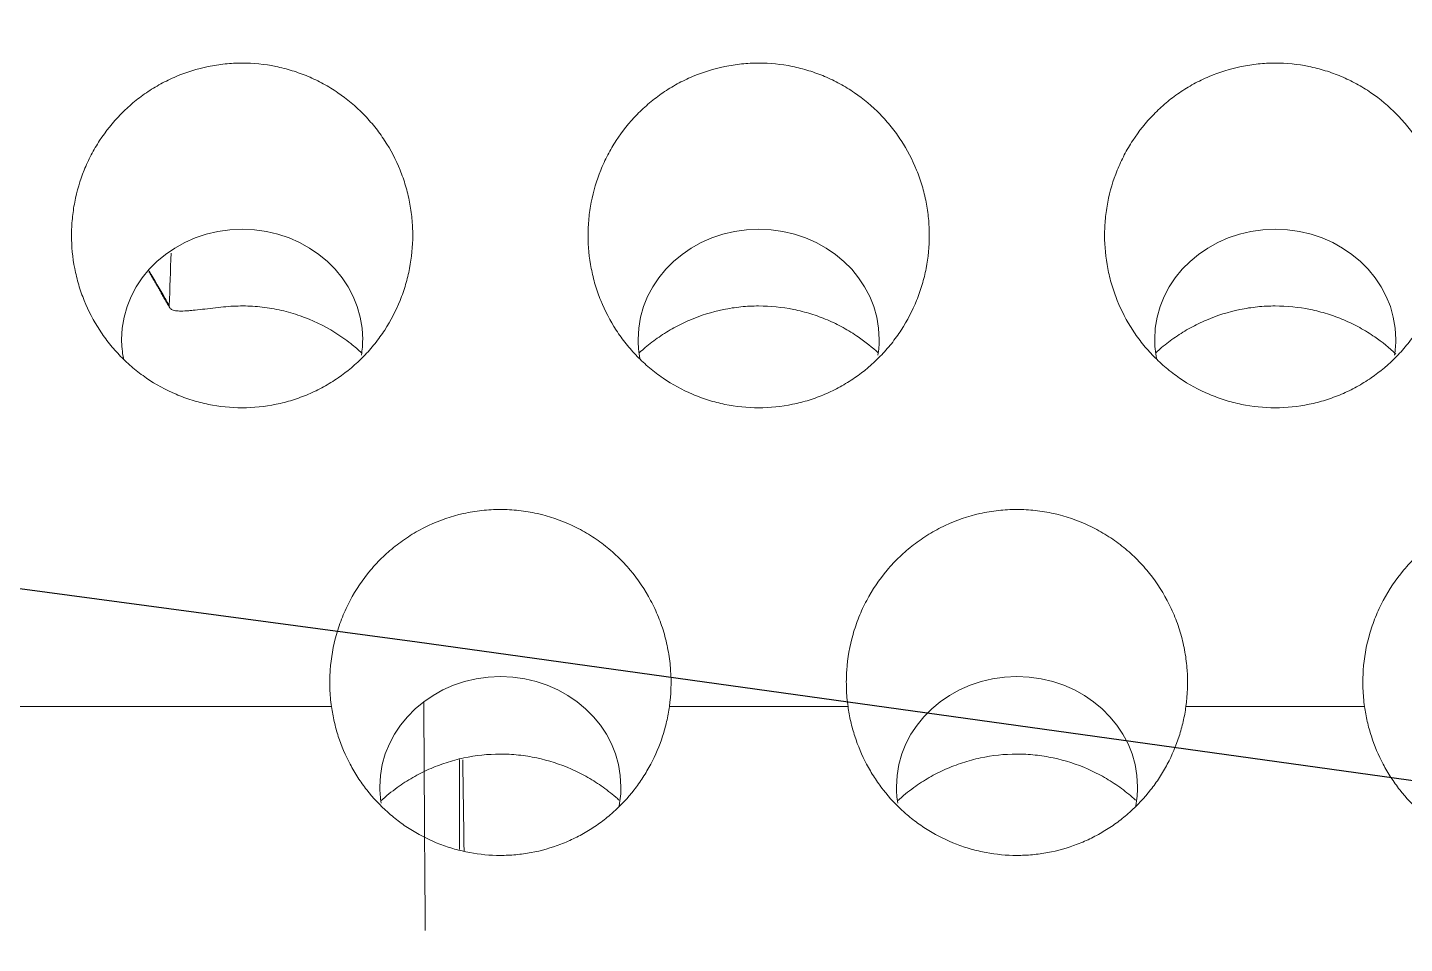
# Model space of a CAD drawing. Header units: inches. Extents: x 3778 to 56227, y -16914 to 35091.
# Drawn here: x 42134.58 to 42142.55, y -12622.96 to -12617.67 of the extents above; entities that cross this region are included whole.
import ezdxf

# ---------------------------------------------------------------- set-up
doc = ezdxf.new("R2010")
doc.units = ezdxf.units.IN
doc.header["$LTSCALE"] = 100
doc.header["$MEASUREMENT"] = 0
doc.linetypes.add('DH-HID2', pattern=[1.2, 0.8, -0.4])
doc.layers.add('2-con', color=2, linetype='Continuous')
doc.layers.add('FU-FURM', color=251, linetype='DH-HID2')
doc.layers.add('mark-B', color=2, linetype='Continuous', lineweight=20)

# ---------------------------------------------------------------- blocks, each defined once
blk = doc.blocks.new('cjscjdeh')
at = {"layer": 'FU-FURM', "color": 8}
blk.add_arc((149799.5168, 66904.3175), 1330.5693, 80.781096, 99.076777, dxfattribs=at)
blk = doc.blocks.new('무풍1WAY 대형')
at = {"layer": 'mark-B'}
blk.add_line((546.9709, -457.0541), (546.9709, -456.5336), dxfattribs=at)
for centre, major_axis, ratio, start_param, end_param in [((546.4412, -471.1049), (0, -44.3153), 0.017455, 1.885511, 1.917075), ((543.7461, -456.8957), (0.6971, 0), 0.913545, 2.968508, 3.141588), ((543.7461, -456.8957), (0.6971, 0), 0.913545, 0, 0.149028), ((546.7337, -456.8957), (0.6971, 0), 0.913545, 2.968508, 3.141588), ((546.7337, -456.8957), (0.6971, 0), 0.913545, 0, 0.149028), ((543.7461, -456.8957), (0.6971, 0), 0.913545, 3.141596, 6.283185), ((546.7337, -456.8957), (0.6971, 0), 0.913545, 3.141596, 6.283185), ((542.2523, -459.483), (0.6971, 0), 0.913545, 2.998943, 3.141588), ((542.2523, -459.483), (0.6971, 0), 0.913545, 0, 0.175044), ((545.2399, -459.483), (0.6971, 0), 0.913545, 2.998943, 3.141588), ((545.2399, -459.483), (0.6971, 0), 0.913545, 0, 0.175044), ((548.2274, -459.483), (0.6971, 0), 0.913545, 2.998943, 3.141588), ((548.2274, -459.483), (0.6971, 0), 0.913545, 0, 0.175044), ((542.2523, -459.483), (0.6971, 0), 0.913545, 3.141596, 6.283185), ((545.2399, -459.483), (0.6971, 0), 0.913545, 3.141596, 6.283185), ((548.2274, -459.483), (0.6971, 0), 0.913545, 3.141596, 6.283185)]:
    blk.add_ellipse(centre, major_axis=major_axis, ratio=ratio, start_param=start_param, end_param=end_param, dxfattribs=at)
for points, knots in [([(541.7358, -457.3599), (541.7317, -457.3309), (541.7265, -457.302), (541.7166, -457.2588), (541.7129, -457.2444), (541.7051, -457.2159), (541.7009, -457.2018), (541.6783, -457.1319), (541.6555, -457.078), (541.6143, -457.0002), (541.5994, -456.9747), (541.5752, -456.9374), (541.5668, -456.9251), (541.5496, -456.9009), (541.5407, -456.8891), (541.4953, -456.831), (541.4551, -456.788), (541.3891, -456.729), (541.3661, -456.7102), (541.3301, -456.6835), (541.3179, -456.6748), (541.2932, -456.6581), (541.2808, -456.6501), (541.2175, -456.6114), (541.1645, -456.5852), (541.0952, -456.5585), (541.0811, -456.5535), (541.0528, -456.544), (541.0384, -456.5396), (540.9951, -456.5273), (540.966, -456.5205), (540.8783, -456.5041), (540.8192, -456.4986), (540.7296, -456.4985), (540.6994, -456.4999), (540.6398, -456.5054), (540.6103, -456.5095), (540.5227, -456.5257), (540.4655, -456.5418), (540.3955, -456.5687), (540.3816, -456.5744), (540.3542, -456.5863), (540.3137, -456.6052), (540.2488, -456.6409), (540.1997, -456.674), (540.164, -456.7005), (540.1523, -456.7096), (540.1292, -456.7284), (540.1178, -456.7382), (540.0622, -456.7878), (540.0219, -456.8309), (539.9675, -456.9004), (539.9504, -456.9244), (539.9182, -456.974), (539.9031, -456.9997), (539.8616, -457.078), (539.8388, -457.132), (539.8118, -457.2157), (539.804, -457.244), (539.7941, -457.2871), (539.7911, -457.3017), (539.7857, -457.3307), (539.7834, -457.3453), (539.7813, -457.3599)], [0, 0, 0, 0, 0.03125, 0.03125, 0.046875, 0.046875, 0.0625, 0.0625, 0.125, 0.125, 0.15625, 0.15625, 0.171875, 0.171875, 0.1875, 0.1875, 0.25, 0.25, 0.28125, 0.28125, 0.296875, 0.296875, 0.3125, 0.3125, 0.375, 0.375, 0.390625, 0.390625, 0.40625, 0.40625, 0.4375, 0.4375, 0.5, 0.5, 0.53125, 0.53125, 0.5625, 0.5625, 0.625, 0.625, 0.640625, 0.640625, 0.65625, 0.6875, 0.71875, 0.71875, 0.734375, 0.734375, 0.75, 0.75, 0.8125, 0.8125, 0.84375, 0.84375, 0.875, 0.875, 0.9375, 0.9375, 0.96875, 0.96875, 0.984375, 0.984375, 1, 1, 1, 1]), ([(544.7233, -457.3599), (544.7193, -457.3309), (544.714, -457.302), (544.7041, -457.2588), (544.7005, -457.2444), (544.6926, -457.2159), (544.6884, -457.2018), (544.6658, -457.1319), (544.6431, -457.078), (544.6019, -457.0002), (544.5869, -456.9747), (544.5627, -456.9374), (544.5544, -456.9251), (544.5371, -456.9009), (544.5283, -456.8891), (544.4828, -456.831), (544.4427, -456.788), (544.3766, -456.729), (544.3537, -456.7102), (544.3177, -456.6835), (544.3055, -456.6748), (544.2808, -456.6581), (544.2683, -456.6501), (544.2051, -456.6114), (544.1521, -456.5852), (544.0827, -456.5585), (544.0687, -456.5535), (544.0403, -456.544), (544.026, -456.5396), (543.9826, -456.5273), (543.9536, -456.5205), (543.8659, -456.5041), (543.8068, -456.4986), (543.7171, -456.4985), (543.6869, -456.4999), (543.6273, -456.5054), (543.5978, -456.5095), (543.5102, -456.5257), (543.453, -456.5418), (543.3831, -456.5687), (543.3691, -456.5744), (543.3417, -456.5863), (543.3012, -456.6052), (543.2363, -456.6409), (543.1873, -456.674), (543.1516, -456.7005), (543.1398, -456.7096), (543.1167, -456.7284), (543.1053, -456.7382), (543.0497, -456.7878), (543.0095, -456.8309), (542.9551, -456.9004), (542.9379, -456.9244), (542.9057, -456.974), (542.8906, -456.9997), (542.8491, -457.078), (542.8264, -457.132), (542.7993, -457.2157), (542.7915, -457.244), (542.7816, -457.2871), (542.7786, -457.3017), (542.7733, -457.3307), (542.7709, -457.3453), (542.7689, -457.3599)], [0, 0, 0, 0, 0.03125, 0.03125, 0.046875, 0.046875, 0.0625, 0.0625, 0.125, 0.125, 0.15625, 0.15625, 0.171875, 0.171875, 0.1875, 0.1875, 0.25, 0.25, 0.28125, 0.28125, 0.296875, 0.296875, 0.3125, 0.3125, 0.375, 0.375, 0.390625, 0.390625, 0.40625, 0.40625, 0.4375, 0.4375, 0.5, 0.5, 0.53125, 0.53125, 0.5625, 0.5625, 0.625, 0.625, 0.640625, 0.640625, 0.65625, 0.6875, 0.71875, 0.71875, 0.734375, 0.734375, 0.75, 0.75, 0.8125, 0.8125, 0.84375, 0.84375, 0.875, 0.875, 0.9375, 0.9375, 0.96875, 0.96875, 0.984375, 0.984375, 1, 1, 1, 1]), ([(547.7108, -457.3591), (547.7067, -457.3301), (547.7014, -457.3012), (547.6915, -457.2581), (547.6878, -457.2437), (547.68, -457.2152), (547.6757, -457.2011), (547.6531, -457.1312), (547.6303, -457.0774), (547.5891, -456.9996), (547.5741, -456.9742), (547.5499, -456.9368), (547.5415, -456.9245), (547.5243, -456.9004), (547.5154, -456.8886), (547.47, -456.8305), (547.4298, -456.7876), (547.3637, -456.7286), (547.3408, -456.7098), (547.3048, -456.6831), (547.2926, -456.6745), (547.2679, -456.6578), (547.2554, -456.6498), (547.1921, -456.6112), (547.1391, -456.585), (547.0698, -456.5583), (547.0558, -456.5533), (547.0274, -456.5438), (547.013, -456.5394), (546.9697, -456.5272), (546.9407, -456.5204), (546.853, -456.5041), (546.7939, -456.4986), (546.7043, -456.4986), (546.6741, -456.4999), (546.6145, -456.5054), (546.585, -456.5095), (546.4974, -456.5258), (546.4403, -456.5419), (546.3703, -456.5688), (546.3564, -456.5745), (546.329, -456.5865), (546.2885, -456.6053), (546.2237, -456.6411), (546.1746, -456.6741), (546.1389, -456.7006), (546.1272, -456.7098), (546.1041, -456.7286), (546.0927, -456.7383), (546.0372, -456.7879), (545.9969, -456.831), (545.9425, -456.9005), (545.9254, -456.9245), (545.8932, -456.9741), (545.8781, -456.9998), (545.8366, -457.0781), (545.8139, -457.1321), (545.7869, -457.2157), (545.779, -457.244), (545.7691, -457.2871), (545.7661, -457.3017), (545.7608, -457.3307), (545.7585, -457.3453), (545.7564, -457.3599)], [0, 0, 0, 0, 0.03125, 0.03125, 0.046875, 0.046875, 0.0625, 0.0625, 0.125, 0.125, 0.15625, 0.15625, 0.171875, 0.171875, 0.1875, 0.1875, 0.25, 0.25, 0.28125, 0.28125, 0.296875, 0.296875, 0.3125, 0.3125, 0.375, 0.375, 0.390625, 0.390625, 0.40625, 0.40625, 0.4375, 0.4375, 0.5, 0.5, 0.53125, 0.53125, 0.5625, 0.5625, 0.625, 0.625, 0.640625, 0.640625, 0.65625, 0.6875, 0.71875, 0.71875, 0.734375, 0.734375, 0.75, 0.75, 0.8125, 0.8125, 0.84375, 0.84375, 0.875, 0.875, 0.9375, 0.9375, 0.96875, 0.96875, 0.984375, 0.984375, 1, 1, 1, 1]), ([(546.9515, -457.0513), (546.9515, -457.0506), (546.9515, -457.0498), (546.9496, -456.9332), (546.9479, -456.8185), (546.9456, -456.6482), (546.9449, -456.5917), (546.9442, -456.5322), (546.9441, -456.5288), (546.9441, -456.5254)], [0, 0, 0, 0, 0.004268, 0.004268, 0.655101, 0.655101, 0.980517, 0.980517, 1, 1, 1, 1]), ([(544.4369, -456.8141), (544.4071, -456.8415), (544.3756, -456.8673), (544.328, -456.9016), (544.3133, -456.9116), (544.2835, -456.9309), (544.2383, -456.9585), (544.16, -456.9982), (544.0943, -457.0235), (544.0439, -457.0399), (544.0269, -457.045), (543.9925, -457.0542), (543.9752, -457.0584), (543.8884, -457.0769), (543.8183, -457.0844), (543.73, -457.0845), (543.7123, -457.0841), (543.6768, -457.0823), (543.659, -457.0809), (543.6058, -457.0753), (543.5708, -457.0698), (543.4674, -457.048), (543.4003, -457.0264), (543.3025, -456.9831), (543.271, -456.9671), (543.2099, -456.9322), (543.1509, -456.8942), (543.0959, -456.8503), (543.0662, -456.824), (543.063, -456.821), (543.0597, -456.8181)], [0, 0, 0, 0, 0.081181, 0.081181, 0.116188, 0.116188, 0.151194, 0.221208, 0.291221, 0.291221, 0.326227, 0.326227, 0.361234, 0.361234, 0.501261, 0.501261, 0.536267, 0.536267, 0.571274, 0.571274, 0.641287, 0.641287, 0.781314, 0.781314, 0.851327, 0.851327, 0.921341, 0.991354, 0.991354, 1, 1, 1, 1]), ([(547.4244, -456.8141), (547.3946, -456.8415), (547.3631, -456.8673), (547.3156, -456.9016), (547.3009, -456.9116), (547.2711, -456.9309), (547.2258, -456.9585), (547.1475, -456.9982), (547.0819, -457.0235), (547.0315, -457.0399), (547.0145, -457.045), (546.9801, -457.0542), (546.9627, -457.0584), (546.8759, -457.0769), (546.8059, -457.0844), (546.7175, -457.0845), (546.6998, -457.0841), (546.6644, -457.0823), (546.6465, -457.0809), (546.5933, -457.0753), (546.5584, -457.0698), (546.4549, -457.048), (546.3878, -457.0264), (546.2901, -456.9831), (546.2585, -456.9671), (546.1975, -456.9322), (546.1384, -456.8942), (546.0835, -456.8503), (546.0538, -456.824), (546.0505, -456.821), (546.0473, -456.8181)], [0, 0, 0, 0, 0.08118, 0.08118, 0.116187, 0.116187, 0.151194, 0.221207, 0.29122, 0.29122, 0.326227, 0.326227, 0.361234, 0.361234, 0.50126, 0.50126, 0.536267, 0.536267, 0.571274, 0.571274, 0.641287, 0.641287, 0.781314, 0.781314, 0.851327, 0.851327, 0.92134, 0.991354, 0.991354, 1, 1, 1, 1]), ([(541.7357, -457.3592), (541.7405, -457.3937), (541.7436, -457.4285), (541.7454, -457.4812), (541.7456, -457.4989), (541.745, -457.5343), (541.7442, -457.552), (541.7381, -457.6401), (541.726, -457.7091), (541.7019, -457.7936), (541.6967, -457.8104), (541.6852, -457.8439), (541.679, -457.8605), (541.6591, -457.91), (541.6443, -457.942), (541.5948, -458.0351), (541.5555, -458.0936), (541.4981, -458.1618), (541.4862, -458.1752), (541.4619, -458.2011), (541.4244, -458.2389), (541.3574, -458.2965), (541.299, -458.3368), (541.2533, -458.3647), (541.2377, -458.3737), (541.2061, -458.3907), (541.1901, -458.3987), (541.1094, -458.4366), (541.0422, -458.4597), (540.9374, -458.4832), (540.9016, -458.4892), (540.8304, -458.4971), (540.7592, -458.5011), (540.688, -458.4972), (540.6346, -458.4914), (540.6168, -458.4889), (540.5812, -458.483), (540.5636, -458.4796), (540.4761, -458.4601), (540.4088, -458.4371), (540.328, -458.3992), (540.312, -458.3912), (540.2803, -458.3742), (540.2647, -458.3652), (540.219, -458.3374), (540.1605, -458.2972), (540.1067, -458.251), (540.0682, -458.2142), (540.0557, -458.2016), (540.0313, -458.1755), (540.0194, -458.1622), (539.9621, -458.0942), (539.9227, -458.0358), (539.8813, -457.9579), (539.8734, -457.9421), (539.8584, -457.9099), (539.8514, -457.8935), (539.8315, -457.8442), (539.8087, -457.7776), (539.793, -457.7092), (539.7839, -457.6573), (539.7813, -457.6399), (539.777, -457.6049), (539.7753, -457.5872), (539.7692, -457.4988), (539.7717, -457.4287), (539.7814, -457.3592)], [0, 0, 0, 0, 0.03125, 0.03125, 0.046875, 0.046875, 0.0625, 0.0625, 0.125, 0.125, 0.140625, 0.140625, 0.15625, 0.15625, 0.1875, 0.1875, 0.25, 0.25, 0.265625, 0.265625, 0.28125, 0.3125, 0.34375, 0.34375, 0.359375, 0.359375, 0.375, 0.375, 0.4375, 0.4375, 0.46875, 0.46875, 0.5, 0.53125, 0.53125, 0.546875, 0.546875, 0.5625, 0.5625, 0.625, 0.625, 0.640625, 0.640625, 0.65625, 0.65625, 0.6875, 0.71875, 0.71875, 0.734375, 0.734375, 0.75, 0.75, 0.8125, 0.8125, 0.828125, 0.828125, 0.84375, 0.84375, 0.875, 0.90625, 0.90625, 0.921875, 0.921875, 0.9375, 0.9375, 1, 1, 1, 1]), ([(544.7232, -457.3592), (544.728, -457.3937), (544.7311, -457.4285), (544.733, -457.4812), (544.7331, -457.4989), (544.7325, -457.5343), (544.7318, -457.552), (544.7257, -457.6401), (544.7136, -457.7091), (544.6895, -457.7936), (544.6842, -457.8104), (544.6728, -457.8439), (544.6666, -457.8605), (544.6467, -457.91), (544.6318, -457.942), (544.5823, -458.0351), (544.5431, -458.0936), (544.4857, -458.1618), (544.4738, -458.1752), (544.4494, -458.2011), (544.412, -458.2389), (544.345, -458.2965), (544.2866, -458.3368), (544.2408, -458.3647), (544.2252, -458.3737), (544.1936, -458.3907), (544.1776, -458.3987), (544.0969, -458.4366), (544.0298, -458.4597), (543.925, -458.4832), (543.8892, -458.4892), (543.818, -458.4971), (543.7467, -458.5011), (543.6756, -458.4972), (543.6222, -458.4914), (543.6044, -458.4889), (543.5688, -458.483), (543.5511, -458.4796), (543.4637, -458.4601), (543.3964, -458.4371), (543.3155, -458.3992), (543.2995, -458.3912), (543.2679, -458.3742), (543.2523, -458.3652), (543.2066, -458.3374), (543.148, -458.2972), (543.0943, -458.251), (543.0558, -458.2142), (543.0433, -458.2016), (543.0188, -458.1755), (543.0069, -458.1622), (542.9496, -458.0942), (542.9103, -458.0358), (542.8689, -457.9579), (542.861, -457.9421), (542.846, -457.9099), (542.8389, -457.8935), (542.8191, -457.8442), (542.7963, -457.7776), (542.7806, -457.7092), (542.7714, -457.6573), (542.7689, -457.6399), (542.7646, -457.6049), (542.7629, -457.5872), (542.7568, -457.4988), (542.7593, -457.4287), (542.769, -457.3592)], [0, 0, 0, 0, 0.03125, 0.03125, 0.046875, 0.046875, 0.0625, 0.0625, 0.125, 0.125, 0.140625, 0.140625, 0.15625, 0.15625, 0.1875, 0.1875, 0.25, 0.25, 0.265625, 0.265625, 0.28125, 0.3125, 0.34375, 0.34375, 0.359375, 0.359375, 0.375, 0.375, 0.4375, 0.4375, 0.46875, 0.46875, 0.5, 0.53125, 0.53125, 0.546875, 0.546875, 0.5625, 0.5625, 0.625, 0.625, 0.640625, 0.640625, 0.65625, 0.65625, 0.6875, 0.71875, 0.71875, 0.734375, 0.734375, 0.75, 0.75, 0.8125, 0.8125, 0.828125, 0.828125, 0.84375, 0.84375, 0.875, 0.90625, 0.90625, 0.921875, 0.921875, 0.9375, 0.9375, 1, 1, 1, 1]), ([(547.7108, -457.3592), (547.7156, -457.3937), (547.7187, -457.4285), (547.7205, -457.4812), (547.7207, -457.4989), (547.7201, -457.5343), (547.7193, -457.552), (547.7132, -457.6401), (547.7011, -457.7091), (547.677, -457.7936), (547.6718, -457.8104), (547.6603, -457.8439), (547.6541, -457.8605), (547.6342, -457.91), (547.6193, -457.942), (547.5699, -458.0351), (547.5306, -458.0936), (547.4732, -458.1618), (547.4613, -458.1752), (547.437, -458.2011), (547.3995, -458.2389), (547.3325, -458.2965), (547.2741, -458.3368), (547.2284, -458.3647), (547.2128, -458.3737), (547.1812, -458.3907), (547.1652, -458.3987), (547.0845, -458.4366), (547.0173, -458.4597), (546.9125, -458.4832), (546.8767, -458.4892), (546.8055, -458.4971), (546.7343, -458.5011), (546.6631, -458.4972), (546.6097, -458.4914), (546.5919, -458.4889), (546.5563, -458.483), (546.5386, -458.4796), (546.4512, -458.4601), (546.3839, -458.4371), (546.3031, -458.3992), (546.2871, -458.3912), (546.2554, -458.3742), (546.2398, -458.3652), (546.1941, -458.3374), (546.1356, -458.2972), (546.0818, -458.251), (546.0433, -458.2142), (546.0308, -458.2016), (546.0063, -458.1755), (545.9945, -458.1622), (545.9372, -458.0942), (545.8978, -458.0358), (545.8564, -457.9579), (545.8485, -457.9421), (545.8335, -457.9099), (545.8264, -457.8935), (545.8066, -457.8442), (545.7838, -457.7776), (545.7681, -457.7092), (545.759, -457.6573), (545.7564, -457.6399), (545.7521, -457.6049), (545.7504, -457.5872), (545.7443, -457.4988), (545.7468, -457.4287), (545.7565, -457.3592)], [0, 0, 0, 0, 0.03125, 0.03125, 0.046875, 0.046875, 0.0625, 0.0625, 0.125, 0.125, 0.140625, 0.140625, 0.15625, 0.15625, 0.1875, 0.1875, 0.25, 0.25, 0.265625, 0.265625, 0.28125, 0.3125, 0.34375, 0.34375, 0.359375, 0.359375, 0.375, 0.375, 0.4375, 0.4375, 0.46875, 0.46875, 0.5, 0.53125, 0.53125, 0.546875, 0.546875, 0.5625, 0.5625, 0.625, 0.625, 0.640625, 0.640625, 0.65625, 0.65625, 0.6875, 0.71875, 0.71875, 0.734375, 0.734375, 0.75, 0.75, 0.8125, 0.8125, 0.828125, 0.828125, 0.84375, 0.84375, 0.875, 0.90625, 0.90625, 0.921875, 0.921875, 0.9375, 0.9375, 1, 1, 1, 1]), ([(542.2523, -459.0874), (542.3185, -459.0874), (542.3834, -459.0941), (542.4793, -459.1136), (542.5109, -459.1217), (542.558, -459.1363), (542.5736, -459.1416), (542.6045, -459.153), (542.6197, -459.159), (542.6949, -459.191), (542.7518, -459.2222), (542.8191, -459.2682), (542.8323, -459.2778), (542.8584, -459.2977), (542.8713, -459.3079), (542.9087, -459.3394), (542.9562, -459.3836), (542.999, -459.432), (543.0394, -459.4825), (543.0585, -459.5088), (543.112, -459.5908), (543.1417, -459.648), (543.1778, -459.7373), (543.1884, -459.7677), (543.2022, -459.8142), (543.2065, -459.8299), (543.2142, -459.8614), (543.2176, -459.8772), (543.233, -459.9563), (543.2391, -460.0201), (543.2391, -460.1164), (543.2376, -460.1486), (543.2314, -460.2132), (543.2268, -460.2451), (543.2084, -460.3396), (543.1902, -460.4011), (543.1539, -460.4909), (543.1402, -460.5206), (543.1103, -460.5779), (543.094, -460.6057), (543.0413, -460.6865), (543.001, -460.737), (542.9439, -460.7954), (542.9322, -460.8069), (542.9083, -460.829), (542.8718, -460.8613), (542.8073, -460.9102), (542.752, -460.9442), (542.7091, -460.9677), (542.6945, -460.9752), (542.6649, -460.9896), (542.6499, -460.9964), (542.5745, -461.0284), (542.5124, -461.0477), (542.4164, -461.0673), (542.384, -461.0723), (542.3182, -461.0789), (542.2854, -461.0806), (542.1875, -461.0806), (542.1226, -461.0742), (542.042, -461.0579), (542.0258, -461.0542), (541.994, -461.046), (541.9466, -461.0326), (541.8701, -461.0047), (541.8115, -460.9764), (541.7685, -460.9529), (541.7544, -460.9447), (541.7264, -460.9276), (541.7126, -460.9187), (541.6451, -460.8726), (541.5955, -460.8309), (541.5389, -460.7731), (541.5278, -460.7612), (541.5063, -460.7369), (541.4957, -460.7244), (541.4651, -460.6862), (541.4461, -460.6599), (541.3931, -460.5789), (541.3633, -460.5219), (541.3329, -460.4469), (541.3272, -460.4317), (541.3165, -460.4011), (541.3016, -460.3549), (541.2825, -460.277), (541.2733, -460.2135), (541.2687, -460.1656), (541.2675, -460.1495), (541.266, -460.1172), (541.2656, -460.101), (541.2656, -460.02), (541.2717, -459.9562), (541.29, -459.8618), (541.2976, -459.8306), (541.3114, -459.7841), (541.3163, -459.7686), (541.327, -459.7379), (541.3327, -459.7228), (541.363, -459.6479), (541.3927, -459.591), (541.4455, -459.5099), (541.4644, -459.4835), (541.5053, -459.4325), (541.5268, -459.4081), (541.5945, -459.3386), (541.644, -459.2969), (541.7246, -459.2414), (541.7528, -459.2241), (541.8101, -459.1926), (541.8686, -459.1642), (541.9296, -459.1417), (541.9919, -459.1222), (542.0237, -459.114), (542.1208, -459.0941), (542.1862, -459.0874), (542.2523, -459.0874)], [0, 0, 0, 0, 0.03125, 0.03125, 0.046875, 0.046875, 0.054688, 0.054688, 0.0625, 0.0625, 0.09375, 0.09375, 0.101563, 0.101563, 0.109375, 0.109375, 0.125, 0.140625, 0.140625, 0.15625, 0.15625, 0.1875, 0.1875, 0.203125, 0.203125, 0.210938, 0.210938, 0.21875, 0.21875, 0.25, 0.25, 0.265625, 0.265625, 0.28125, 0.28125, 0.3125, 0.3125, 0.328125, 0.328125, 0.34375, 0.34375, 0.375, 0.375, 0.382813, 0.382813, 0.390625, 0.40625, 0.421875, 0.421875, 0.429688, 0.429688, 0.4375, 0.4375, 0.46875, 0.46875, 0.484375, 0.484375, 0.5, 0.5, 0.53125, 0.53125, 0.539063, 0.539063, 0.546875, 0.5625, 0.578125, 0.578125, 0.585938, 0.585938, 0.59375, 0.59375, 0.625, 0.625, 0.632813, 0.632813, 0.640625, 0.640625, 0.65625, 0.65625, 0.6875, 0.6875, 0.695313, 0.695313, 0.703125, 0.71875, 0.734375, 0.734375, 0.742188, 0.742188, 0.75, 0.75, 0.78125, 0.78125, 0.796875, 0.796875, 0.804688, 0.804688, 0.8125, 0.8125, 0.84375, 0.84375, 0.859375, 0.859375, 0.875, 0.875, 0.90625, 0.90625, 0.921875, 0.921875, 0.9375, 0.953125, 0.953125, 0.96875, 0.96875, 1, 1, 1, 1]), ([(545.2399, -459.0874), (545.306, -459.0874), (545.371, -459.0941), (545.4668, -459.1136), (545.4985, -459.1217), (545.5455, -459.1363), (545.5612, -459.1416), (545.5921, -459.153), (545.6073, -459.159), (545.6825, -459.191), (545.7394, -459.2222), (545.8066, -459.2682), (545.8199, -459.2778), (545.846, -459.2977), (545.8588, -459.3079), (545.8963, -459.3394), (545.9438, -459.3836), (545.9865, -459.432), (546.027, -459.4825), (546.046, -459.5088), (546.0995, -459.5908), (546.1292, -459.648), (546.1654, -459.7373), (546.176, -459.7677), (546.1898, -459.8142), (546.194, -459.8299), (546.2017, -459.8614), (546.2052, -459.8772), (546.2205, -459.9563), (546.2266, -460.0201), (546.2267, -460.1164), (546.2251, -460.1486), (546.2189, -460.2132), (546.2143, -460.2451), (546.1959, -460.3396), (546.1778, -460.4011), (546.1415, -460.4909), (546.1278, -460.5206), (546.0978, -460.5779), (546.0815, -460.6057), (546.0288, -460.6865), (545.9885, -460.737), (545.9314, -460.7954), (545.9197, -460.8069), (545.8958, -460.829), (545.8593, -460.8613), (545.7949, -460.9102), (545.7395, -460.9442), (545.6966, -460.9677), (545.6821, -460.9752), (545.6525, -460.9896), (545.6375, -460.9964), (545.5621, -461.0284), (545.4999, -461.0477), (545.404, -461.0673), (545.3715, -461.0723), (545.3058, -461.0789), (545.273, -461.0806), (545.175, -461.0806), (545.1101, -461.0742), (545.0295, -461.0579), (545.0134, -461.0542), (544.9815, -461.046), (544.9342, -461.0326), (544.8577, -461.0047), (544.7991, -460.9764), (544.7561, -460.9529), (544.7419, -460.9447), (544.7139, -460.9276), (544.7001, -460.9187), (544.6327, -460.8726), (544.5831, -460.8309), (544.5264, -460.7731), (544.5154, -460.7612), (544.4938, -460.7369), (544.4833, -460.7244), (544.4526, -460.6862), (544.4336, -460.6599), (544.3807, -460.5789), (544.3509, -460.5219), (544.3205, -460.4469), (544.3147, -460.4317), (544.304, -460.4011), (544.2891, -460.3549), (544.2701, -460.277), (544.2609, -460.2135), (544.2562, -460.1656), (544.2551, -460.1495), (544.2535, -460.1172), (544.2531, -460.101), (544.2531, -460.02), (544.2593, -459.9562), (544.2776, -459.8618), (544.2852, -459.8306), (544.2989, -459.7841), (544.3039, -459.7686), (544.3146, -459.7379), (544.3203, -459.7228), (544.3505, -459.6479), (544.3802, -459.591), (544.433, -459.5099), (544.452, -459.4835), (544.4928, -459.4325), (544.5143, -459.4081), (544.5821, -459.3386), (544.6315, -459.2969), (544.7122, -459.2414), (544.7403, -459.2241), (544.7976, -459.1926), (544.8562, -459.1642), (544.9172, -459.1417), (544.9795, -459.1222), (545.0113, -459.114), (545.1083, -459.0941), (545.1737, -459.0874), (545.2399, -459.0874)], [0, 0, 0, 0, 0.03125, 0.03125, 0.046875, 0.046875, 0.054688, 0.054688, 0.0625, 0.0625, 0.09375, 0.09375, 0.101563, 0.101563, 0.109375, 0.109375, 0.125, 0.140625, 0.140625, 0.15625, 0.15625, 0.1875, 0.1875, 0.203125, 0.203125, 0.210938, 0.210938, 0.21875, 0.21875, 0.25, 0.25, 0.265625, 0.265625, 0.28125, 0.28125, 0.3125, 0.3125, 0.328125, 0.328125, 0.34375, 0.34375, 0.375, 0.375, 0.382813, 0.382813, 0.390625, 0.40625, 0.421875, 0.421875, 0.429688, 0.429688, 0.4375, 0.4375, 0.46875, 0.46875, 0.484375, 0.484375, 0.5, 0.5, 0.53125, 0.53125, 0.539063, 0.539063, 0.546875, 0.5625, 0.578125, 0.578125, 0.585938, 0.585938, 0.59375, 0.59375, 0.625, 0.625, 0.632813, 0.632813, 0.640625, 0.640625, 0.65625, 0.65625, 0.6875, 0.6875, 0.695313, 0.695313, 0.703125, 0.71875, 0.734375, 0.734375, 0.742188, 0.742188, 0.75, 0.75, 0.78125, 0.78125, 0.796875, 0.796875, 0.804688, 0.804688, 0.8125, 0.8125, 0.84375, 0.84375, 0.859375, 0.859375, 0.875, 0.875, 0.90625, 0.90625, 0.921875, 0.921875, 0.9375, 0.953125, 0.953125, 0.96875, 0.96875, 1, 1, 1, 1]), ([(548.2274, -459.0874), (548.2936, -459.0874), (548.3585, -459.0941), (548.4543, -459.1136), (548.486, -459.1217), (548.5331, -459.1363), (548.5487, -459.1416), (548.5796, -459.153), (548.5948, -459.159), (548.67, -459.191), (548.7269, -459.2222), (548.7942, -459.2682), (548.8074, -459.2778), (548.8335, -459.2977), (548.8464, -459.3079), (548.8838, -459.3394), (548.9313, -459.3836), (548.9741, -459.432), (549.0145, -459.4825), (549.0336, -459.5088), (549.087, -459.5908), (549.1168, -459.648), (549.1529, -459.7373), (549.1635, -459.7677), (549.1773, -459.8142), (549.1815, -459.8299), (549.1893, -459.8614), (549.1927, -459.8772), (549.2081, -459.9563), (549.2142, -460.0201), (549.2142, -460.1164), (549.2127, -460.1486), (549.2065, -460.2132), (549.2019, -460.2451), (549.1835, -460.3396), (549.1653, -460.4011), (549.129, -460.4909), (549.1153, -460.5206), (549.0854, -460.5779), (549.0691, -460.6057), (549.0164, -460.6865), (548.9761, -460.737), (548.919, -460.7954), (548.9073, -460.8069), (548.8834, -460.829), (548.8468, -460.8613), (548.7824, -460.9102), (548.7271, -460.9442), (548.6842, -460.9677), (548.6696, -460.9752), (548.64, -460.9896), (548.625, -460.9964), (548.5496, -461.0284), (548.4875, -461.0477), (548.3915, -461.0673), (548.3591, -461.0723), (548.2933, -461.0789), (548.2605, -461.0806), (548.1626, -461.0806), (548.0977, -461.0742), (548.0171, -461.0579), (548.0009, -461.0542), (547.969, -461.046), (547.9217, -461.0326), (547.8452, -461.0047), (547.7866, -460.9764), (547.7436, -460.9529), (547.7295, -460.9447), (547.7014, -460.9276), (547.6876, -460.9187), (547.6202, -460.8726), (547.5706, -460.8309), (547.514, -460.7731), (547.5029, -460.7612), (547.4814, -460.7369), (547.4708, -460.7244), (547.4402, -460.6862), (547.4211, -460.6599), (547.3682, -460.5789), (547.3384, -460.5219), (547.308, -460.4469), (547.3023, -460.4317), (547.2916, -460.4011), (547.2767, -460.3549), (547.2576, -460.277), (547.2484, -460.2135), (547.2438, -460.1656), (547.2426, -460.1495), (547.241, -460.1172), (547.2407, -460.101), (547.2406, -460.02), (547.2468, -459.9562), (547.2651, -459.8618), (547.2727, -459.8306), (547.2865, -459.7841), (547.2914, -459.7686), (547.3021, -459.7379), (547.3078, -459.7228), (547.3381, -459.6479), (547.3678, -459.591), (547.4206, -459.5099), (547.4395, -459.4835), (547.4804, -459.4325), (547.5019, -459.4081), (547.5696, -459.3386), (547.619, -459.2969), (547.6997, -459.2414), (547.7278, -459.2241), (547.7852, -459.1926), (547.8437, -459.1642), (547.9047, -459.1417), (547.967, -459.1222), (547.9988, -459.114), (548.0959, -459.0941), (548.1613, -459.0874), (548.2274, -459.0874)], [0, 0, 0, 0, 0.03125, 0.03125, 0.046875, 0.046875, 0.054687, 0.054687, 0.0625, 0.0625, 0.09375, 0.09375, 0.101562, 0.101562, 0.109375, 0.109375, 0.125, 0.140625, 0.140625, 0.15625, 0.15625, 0.1875, 0.1875, 0.203125, 0.203125, 0.210937, 0.210937, 0.21875, 0.21875, 0.25, 0.25, 0.265625, 0.265625, 0.28125, 0.28125, 0.3125, 0.3125, 0.328125, 0.328125, 0.34375, 0.34375, 0.375, 0.375, 0.382812, 0.382812, 0.390625, 0.40625, 0.421875, 0.421875, 0.429687, 0.429687, 0.4375, 0.4375, 0.46875, 0.46875, 0.484375, 0.484375, 0.5, 0.5, 0.53125, 0.53125, 0.539062, 0.539062, 0.546875, 0.5625, 0.578125, 0.578125, 0.585937, 0.585937, 0.59375, 0.59375, 0.625, 0.625, 0.632812, 0.632812, 0.640625, 0.640625, 0.65625, 0.65625, 0.6875, 0.6875, 0.695312, 0.695312, 0.703125, 0.71875, 0.734375, 0.734375, 0.742187, 0.742187, 0.75, 0.75, 0.78125, 0.78125, 0.796875, 0.796875, 0.804687, 0.804687, 0.8125, 0.8125, 0.84375, 0.84375, 0.859375, 0.859375, 0.875, 0.875, 0.90625, 0.90625, 0.921875, 0.921875, 0.9375, 0.953125, 0.953125, 0.96875, 0.96875, 1, 1, 1, 1]), ([(542.941, -459.4071), (542.9306, -459.4166), (542.8946, -459.4483), (542.8298, -459.4977), (542.7723, -459.5333), (542.7277, -459.5579), (542.7125, -459.5658), (542.6818, -459.5808), (542.6661, -459.5879), (542.5877, -459.6214), (542.523, -459.6416), (542.4232, -459.6621), (542.3894, -459.6673), (542.321, -459.6743), (542.2868, -459.676), (542.1848, -459.6761), (542.1173, -459.6693), (542.0334, -459.6522), (542.0166, -459.6484), (541.9834, -459.6398), (541.9341, -459.6258), (541.8546, -459.5966), (541.7936, -459.567), (541.7489, -459.5424), (541.7341, -459.5339), (541.705, -459.5159), (541.6907, -459.5066), (541.6331, -459.467), (541.5923, -459.4341), (541.5541, -459.3982)], [0, 0, 0, 0, 0.027792, 0.094597, 0.161402, 0.161402, 0.194804, 0.194804, 0.228206, 0.228206, 0.361816, 0.361816, 0.42862, 0.42862, 0.495425, 0.495425, 0.629034, 0.629034, 0.662437, 0.662437, 0.695839, 0.762644, 0.829449, 0.829449, 0.862851, 0.862851, 0.896253, 0.896253, 1, 1, 1, 1]), ([(545.9285, -459.4071), (545.9181, -459.4166), (545.8821, -459.4483), (545.8174, -459.4977), (545.7599, -459.5333), (545.7152, -459.5579), (545.7001, -459.5658), (545.6693, -459.5808), (545.6537, -459.5879), (545.5752, -459.6214), (545.5106, -459.6416), (545.4107, -459.6621), (545.377, -459.6673), (545.3085, -459.6743), (545.2744, -459.676), (545.1724, -459.6761), (545.1048, -459.6693), (545.021, -459.6522), (545.0042, -459.6484), (544.971, -459.6398), (544.9217, -459.6258), (544.8421, -459.5966), (544.7811, -459.567), (544.7364, -459.5424), (544.7217, -459.5339), (544.6926, -459.5159), (544.6782, -459.5066), (544.6226, -459.4684), (544.5835, -459.4371), (544.5469, -459.4031)], [0, 0, 0, 0, 0.027925, 0.095048, 0.162171, 0.162171, 0.195733, 0.195733, 0.229294, 0.229294, 0.36354, 0.36354, 0.430663, 0.430663, 0.497787, 0.497787, 0.632033, 0.632033, 0.665594, 0.665594, 0.699156, 0.766279, 0.833402, 0.833402, 0.866964, 0.866964, 0.900525, 0.900525, 1, 1, 1, 1]), ([(548.3349, -459.6703), (548.2974, -459.6743), (548.2599, -459.6762), (548.1853, -459.6759), (548.111, -459.6714), (548.0372, -459.6587), (547.9821, -459.6461), (547.9639, -459.6413), (547.9279, -459.6309), (547.9101, -459.6253), (547.8222, -459.5945), (547.7551, -459.5624), (547.6754, -459.5129), (547.6597, -459.5026), (547.6291, -459.4812), (547.5911, -459.453), (547.5553, -459.4225), (547.5344, -459.4031)], [0, 0, 0, 0, 0.128667, 0.128667, 0.257334, 0.386001, 0.386001, 0.450335, 0.450335, 0.514669, 0.514669, 0.772003, 0.772003, 0.836336, 0.836336, 0.90067, 1, 1, 1, 1]), ([(548.6487, -459.6771), (548.6489, -459.6709), (548.6471, -459.6657), (548.6415, -459.6594), (548.6391, -459.6575), (548.6334, -459.6541), (548.63, -459.6527), (548.6186, -459.6492), (548.6092, -459.6477), (548.5923, -459.6467), (548.5862, -459.6466), (548.5733, -459.6467), (548.5596, -459.6471), (548.5444, -459.6481), (548.5285, -459.6493), (548.5201, -459.65), (548.4942, -459.6525), (548.476, -459.6545), (548.4377, -459.6588), (548.4175, -459.6611), (548.3767, -459.6658), (548.356, -459.6681), (548.3349, -459.6703)], [0, 0, 0, 0, 0.125, 0.125, 0.1875, 0.1875, 0.25, 0.25, 0.375, 0.375, 0.4375, 0.4375, 0.5, 0.5625, 0.5625, 0.625, 0.625, 0.75, 0.75, 0.875, 0.875, 1, 1, 1, 1]), ([(548.7646, -459.8787), (548.7341, -459.8257), (548.7036, -459.7727), (548.665, -459.7055), (548.6569, -459.6913), (548.6487, -459.6771)], [0, 0, 0, 0, 0.788742, 0.788742, 1, 1, 1, 1])]:
    blk.add_open_spline(points, degree=3, knots=knots, dxfattribs=at)
for points, degree in [([(541.7357, -457.3599), (542.0801, -457.3599), (542.4245, -457.3599), (542.7689, -457.3599)], 3), ([(544.7233, -457.3599), (545.0677, -457.3599), (545.4121, -457.3599), (545.7565, -457.3599)], 3), ([(547.7108, -457.3591), (547.7812, -457.3591), (547.8517, -457.3591), (547.9221, -457.3591)], 3), ([(547.9221, -457.3589), (549.143, -457.3589), (550.3638, -457.3589), (551.5847, -457.3589)], 3), ([(548.7668, -459.8753), (548.7062, -459.77), (548.6457, -459.6647)], 2), ([(548.6487, -459.6771), (548.6456, -459.7791), (548.6422, -459.8807), (548.6386, -459.9819)], 3)]:
    blk.add_open_spline(points, degree=degree, dxfattribs=at)
blk = doc.blocks.new('dpdjzjs')
at = {"layer": 'mark-B', "rotation": 180}
blk.add_blockref('무풍1WAY 대형', (178654.9147, 88751.491), dxfattribs=at)

msp = doc.modelspace()

# ---------------------------------------------------------------- block references
msp.add_blockref('cjscjdeh', (-107842.9668, -80843.8362))
at = {"layer": '2-con'}
msp.add_blockref('dpdjzjs', (-135970.8648, -101830.4424), dxfattribs=at)

doc.saveas('drawing.dxf')
